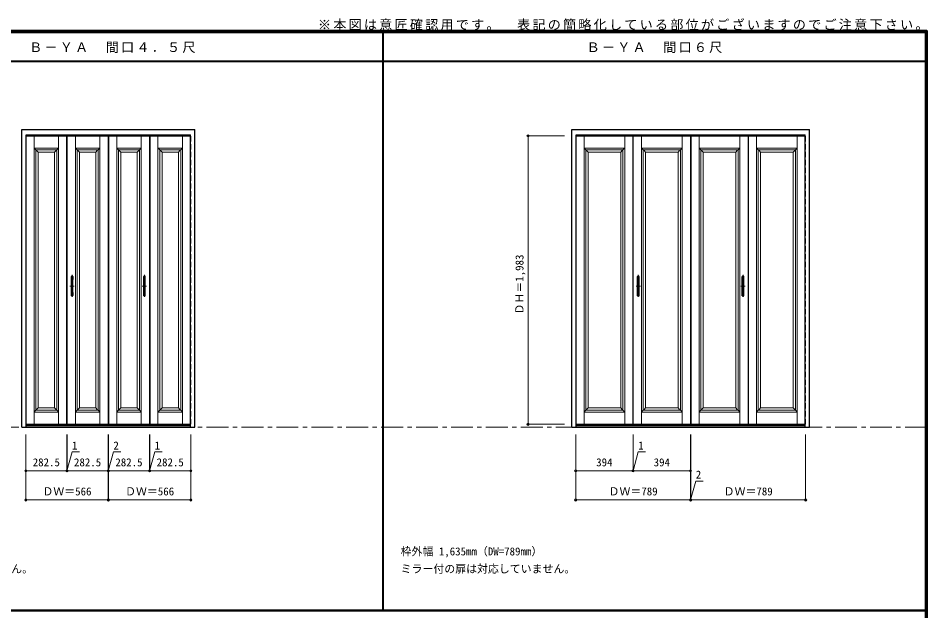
# Model space of a CAD drawing. Units: millimetres, scale not verified. Extents: x -6000 to 5700, y -4307 to 4260.
# Drawn here: x -546 to 5700, y 186 to 4260 of the extents above; entities that cross this region are included whole.
import ezdxf
from ezdxf.enums import TextEntityAlignment as Align

# ---------------------------------------------------------------- set-up
doc = ezdxf.new("R2010")
doc.units = ezdxf.units.MM
doc.header["$LTSCALE"] = 30
doc.header["$PDMODE"] = 32
doc.header["$PDSIZE"] = 15
doc.linetypes.add('CHAIN1', pattern=[8, 5, -1, 1, -1])
doc.linetypes.add('DASHED1', pattern=[1.8, 1.2, -0.6])
for name, color, linetype, lineweight in [('0-1_通り芯', 4, 'CHAIN1', 9), ('0-2_扉', 3, 'Continuous', 25), ('0-3_仕上げ', 7, 'Continuous', 18), ('0-4_枠', 3, 'Continuous', 25), ('0-7_取手', 7, 'Continuous', 18), ('0-B_寸法', 7, 'Continuous', 9), ('F-1_枠', 6, 'Continuous', 40)]:
    doc.layers.add(name, color=color, linetype=linetype, lineweight=lineweight)
doc.layers.add('0-A_文字', color=7, linetype='Continuous')
doc.styles.add('ＭＳ ゴシック', font='')
doc.styles.get('ＭＳ ゴシック').set_extended_font_data('MS Gothic')

msp = doc.modelspace()

# ---------------------------------------------------------------- linework, layer by layer
at = {"layer": '0-1_通り芯'}
for p, q in [((-174.5, 2495.5), (-174.5, 2341.5)), ((322.5, 2495.5), (322.5, 2341.5)), ((3716.67, 2495.5), (3716.67, 2341.5)), ((4436.67, 2495.5), (4436.67, 2341.5)), ((-159.5, 2418.5), (-189.5, 2418.5)), ((337.5, 2418.5), (307.5, 2418.5)), ((3731.67, 2418.5), (3701.67, 2418.5)), ((4451.67, 2418.5), (4421.67, 2418.5))]:
    msp.add_line(p, q, dxfattribs=at)
at = {"layer": '0-1_通り芯', "color": 7, "lineweight": 18}
msp.add_line((-5490, 1448), (5700, 1448), dxfattribs=at)
at = {"layer": '0-2_扉', "color": 4, "linetype": 'DASHED1', "lineweight": 9}
for p, q in [((-493, 1468.5), (-493, 3451.5)), ((-490.5, 3451.5), (-493, 3451.5)), ((638.5, 3451.5), (641, 3451.5)), ((641, 1468.5), (641, 3451.5)), ((3286.67, 1468.5), (3286.67, 3451.5)), ((3289.17, 3451.5), (3286.67, 3451.5)), ((4864.17, 3451.5), (4866.67, 3451.5)), ((4866.67, 1468.5), (4866.67, 3451.5)), ((-490.5, 1468.5), (-493, 1468.5)), ((638.5, 1468.5), (641, 1468.5)), ((3289.17, 1468.5), (3286.67, 1468.5)), ((4864.17, 1468.5), (4866.67, 1468.5))]:
    msp.add_line(p, q, dxfattribs=at)
at = {"layer": '0-2_扉'}
for p, q in [((-490.5, 3451.5), (-210.5, 3451.5)), ((-210.5, 1468.5), (-210.5, 3451.5)), ((73, 3451.5), (73, 1468.5)), ((75, 3451.5), (357.5, 3451.5)), ((75, 3451.5), (75, 1468.5)), ((357.5, 3451.5), (357.5, 1468.5)), ((358.5, 3451.5), (638.5, 3451.5)), ((358.5, 3451.5), (358.5, 1468.5)), ((3289.17, 3451.5), (3680.67, 3451.5)), ((3680.67, 1468.5), (3680.67, 3451.5)), ((3681.67, 3451.5), (4075.67, 3451.5)), ((3681.67, 1468.5), (3681.67, 3451.5)), ((4075.67, 3451.5), (4075.67, 1468.5)), ((4077.67, 3451.5), (4471.67, 3451.5)), ((4077.67, 3451.5), (4077.67, 1468.5)), ((4471.67, 3451.5), (4471.67, 1468.5)), ((4472.67, 3451.5), (4864.17, 3451.5)), ((4472.67, 3451.5), (4472.67, 1468.5)), ((-490.5, 1468.5), (-210.5, 1468.5)), ((-209.5, 1468.5), (73, 1468.5)), ((75, 1468.5), (357.5, 1468.5)), ((358.5, 1468.5), (638.5, 1468.5)), ((3289.17, 1468.5), (3680.67, 1468.5)), ((3681.67, 1468.5), (4075.67, 1468.5)), ((4077.67, 1468.5), (4471.67, 1468.5)), ((4472.67, 1468.5), (4864.17, 1468.5))]:
    msp.add_line(p, q, dxfattribs=at)
msp.add_lwpolyline([(-209.5, 1468.5), (-209.5, 3451.5), (73, 3451.5)], dxfattribs=at)
at = {"layer": '0-3_仕上げ'}
for p, q in [((-436, 1468.5), (-436, 3451.5)), ((-267.5, 1468.5), (-267.5, 3451.5)), ((-152.5, 1468.5), (-152.5, 3451.5)), ((16, 1468.5), (16, 3451.5)), ((132, 1468.5), (132, 3451.5)), ((300.5, 1468.5), (300.5, 3451.5)), ((415.5, 1468.5), (415.5, 3451.5)), ((584, 1468.5), (584, 3451.5)), ((3343.67, 1468.5), (3343.67, 3451.5)), ((3623.67, 1468.5), (3623.67, 3451.5)), ((3738.67, 1468.5), (3738.67, 3451.5)), ((4018.67, 1468.5), (4018.67, 3451.5)), ((4134.67, 1468.5), (4134.67, 3451.5)), ((4414.67, 1468.5), (4414.67, 3451.5)), ((4529.67, 1468.5), (4529.67, 3451.5)), ((4809.67, 1468.5), (4809.67, 3451.5)), ((-424, 3355.5), (-436, 3367.5)), ((-436, 3367.5), (-267.5, 3367.5)), ((-424, 3355.5), (-279.5, 3355.5)), ((-424, 1564.5), (-424, 3355.5)), ((-408, 3339.5), (-418.47, 3349.96)), ((-408, 1580.5), (-408, 3339.5)), ((-267.5, 3367.5), (-279.5, 3355.5)), ((-279.5, 1564.5), (-279.5, 3355.5)), ((-140.5, 3355.5), (-152.5, 3367.5)), ((-152.5, 3367.5), (16, 3367.5)), ((-140.5, 3355.5), (4, 3355.5)), ((-140.5, 1564.5), (-140.5, 3355.5)), ((-124.5, 3339.5), (-134.97, 3349.96)), ((-124.5, 1580.5), (-124.5, 3339.5)), ((16, 3367.5), (4, 3355.5)), ((4, 1564.5), (4, 3355.5)), ((144, 3355.5), (132, 3367.5)), ((132, 3367.5), (300.5, 3367.5)), ((144, 3355.5), (288.5, 3355.5)), ((144, 1564.5), (144, 3355.5)), ((160, 3339.5), (149.53, 3349.96)), ((160, 1580.5), (160, 3339.5)), ((300.5, 3367.5), (288.5, 3355.5)), ((288.5, 1564.5), (288.5, 3355.5)), ((427.5, 3355.5), (415.5, 3367.5)), ((415.5, 3367.5), (584, 3367.5)), ((427.5, 3355.5), (572, 3355.5)), ((427.5, 1564.5), (427.5, 3355.5)), ((443.5, 3339.5), (433.03, 3349.96)), ((443.5, 1580.5), (443.5, 3339.5)), ((584, 3367.5), (572, 3355.5)), ((572, 1564.5), (572, 3355.5)), ((3355.67, 3355.5), (3611.67, 3355.5)), ((3355.67, 1564.5), (3355.67, 3355.5)), ((3371.67, 3339.5), (3361.2, 3349.96)), ((3371.67, 1580.5), (3371.67, 3339.5)), ((3623.67, 3367.5), (3611.67, 3355.5)), ((3611.67, 1564.5), (3611.67, 3355.5)), ((3750.67, 3355.5), (4006.67, 3355.5)), ((3750.67, 1564.5), (3750.67, 3355.5)), ((3766.67, 3339.5), (3756.2, 3349.96)), ((3766.67, 1580.5), (3766.67, 3339.5)), ((4018.67, 3367.5), (4006.67, 3355.5)), ((4006.67, 1564.5), (4006.67, 3355.5)), ((4146.67, 3355.5), (4402.67, 3355.5)), ((4146.67, 1564.5), (4146.67, 3355.5)), ((4162.67, 3339.5), (4152.2, 3349.96)), ((4162.67, 1580.5), (4162.67, 3339.5)), ((4414.67, 3367.5), (4402.67, 3355.5)), ((4402.67, 1564.5), (4402.67, 3355.5)), ((4541.67, 3355.5), (4797.67, 3355.5)), ((4541.67, 1564.5), (4541.67, 3355.5)), ((4557.67, 3339.5), (4547.2, 3349.96)), ((4557.67, 1580.5), (4557.67, 3339.5)), ((4809.67, 3367.5), (4797.67, 3355.5)), ((4797.67, 1564.5), (4797.67, 3355.5)), ((-424, 1564.5), (-436, 1552.5)), ((-424, 1564.5), (-279.5, 1564.5)), ((-408, 1580.5), (-418.47, 1570.03)), ((-295.5, 1580.5), (-285.2, 1570.2)), ((-279.5, 1564.5), (-267.5, 1552.5)), ((-140.5, 1564.5), (-152.5, 1552.5)), ((-140.5, 1564.5), (4, 1564.5)), ((-124.5, 1580.5), (-134.97, 1570.03)), ((-12, 1580.5), (-1.7, 1570.2)), ((4, 1564.5), (16, 1552.5)), ((144, 1564.5), (132, 1552.5)), ((144, 1564.5), (288.5, 1564.5)), ((160, 1580.5), (149.53, 1570.03)), ((272.5, 1580.5), (282.8, 1570.2)), ((288.5, 1564.5), (300.5, 1552.5)), ((427.5, 1564.5), (415.5, 1552.5)), ((427.5, 1564.5), (572, 1564.5)), ((443.5, 1580.5), (433.03, 1570.03)), ((556, 1580.5), (566.3, 1570.2)), ((572, 1564.5), (584, 1552.5)), ((3355.67, 1564.5), (3611.67, 1564.5)), ((3371.67, 1580.5), (3361.2, 1570.03)), ((3595.67, 1580.5), (3605.97, 1570.2)), ((3611.67, 1564.5), (3623.67, 1552.5)), ((3750.67, 1564.5), (4006.67, 1564.5)), ((3766.67, 1580.5), (3756.2, 1570.03)), ((3990.67, 1580.5), (4000.97, 1570.2)), ((4006.67, 1564.5), (4018.67, 1552.5)), ((4146.67, 1564.5), (4402.67, 1564.5)), ((4162.67, 1580.5), (4152.2, 1570.03)), ((4386.67, 1580.5), (4396.97, 1570.2)), ((4402.67, 1564.5), (4414.67, 1552.5)), ((4541.67, 1564.5), (4797.67, 1564.5)), ((4557.67, 1580.5), (4547.2, 1570.03)), ((4781.67, 1580.5), (4791.97, 1570.2)), ((4797.67, 1564.5), (4809.67, 1552.5)), ((-436, 1552.5), (-267.5, 1552.5)), ((-152.5, 1552.5), (16, 1552.5)), ((132, 1552.5), (300.5, 1552.5)), ((415.5, 1552.5), (584, 1552.5))]:
    msp.add_line(p, q, dxfattribs=at)
for points in [[(-408, 3339.5), (-295.5, 3339.5), (-285.2, 3349.8)], [(-408, 1580.5), (-295.5, 1580.5), (-295.5, 3339.5)], [(-124.5, 3339.5), (-12, 3339.5), (-1.7, 3349.8)], [(-124.5, 1580.5), (-12, 1580.5), (-12, 3339.5)], [(160, 3339.5), (272.5, 3339.5), (282.8, 3349.8)], [(160, 1580.5), (272.5, 1580.5), (272.5, 3339.5)], [(443.5, 3339.5), (556, 3339.5), (566.3, 3349.8)], [(443.5, 1580.5), (556, 1580.5), (556, 3339.5)], [(3355.67, 3355.5), (3343.67, 3367.5), (3623.67, 3367.5)], [(3371.67, 3339.5), (3595.67, 3339.5), (3605.97, 3349.8)], [(3371.67, 1580.5), (3595.67, 1580.5), (3595.67, 3339.5)], [(3750.67, 3355.5), (3738.67, 3367.5), (4018.67, 3367.5)], [(3766.67, 3339.5), (3990.67, 3339.5), (4000.97, 3349.8)], [(3766.67, 1580.5), (3990.67, 1580.5), (3990.67, 3339.5)], [(4146.67, 3355.5), (4134.67, 3367.5), (4414.67, 3367.5)], [(4162.67, 3339.5), (4386.67, 3339.5), (4396.97, 3349.8)], [(4162.67, 1580.5), (4386.67, 1580.5), (4386.67, 3339.5)], [(4541.67, 3355.5), (4529.67, 3367.5), (4809.67, 3367.5)], [(4557.67, 3339.5), (4781.67, 3339.5), (4791.97, 3349.8)], [(4557.67, 1580.5), (4781.67, 1580.5), (4781.67, 3339.5)], [(3355.67, 1564.5), (3343.67, 1552.5), (3623.67, 1552.5)], [(3750.67, 1564.5), (3738.67, 1552.5), (4018.67, 1552.5)], [(4146.67, 1564.5), (4134.67, 1552.5), (4414.67, 1552.5)], [(4541.67, 1564.5), (4529.67, 1552.5), (4809.67, 1552.5)]]:
    msp.add_lwpolyline(points, dxfattribs=at)
at = {"layer": '0-4_枠'}
for p, q in [((-520.5, 3495), (668.5, 3495)), ((-520.5, 1448), (-520.5, 3495)), ((-490.5, 3459), (638.5, 3459)), ((-490.5, 1448), (-490.5, 3459)), ((638.5, 1448), (638.5, 3459)), ((668.5, 1448), (668.5, 3495)), ((3259.17, 1448), (3259.17, 3495)), ((3259.17, 3495), (4894.17, 3495)), ((3289.17, 1448), (3289.17, 3459)), ((3289.17, 3459), (4864.17, 3459)), ((4864.17, 1448), (4864.17, 3459)), ((4894.17, 1448), (4894.17, 3495)), ((-520.5, 1448), (668.5, 1448)), ((-490.5, 1460), (638.5, 1460)), ((3259.17, 1448), (4894.17, 1448)), ((3289.17, 1460), (4864.17, 1460))]:
    msp.add_line(p, q, dxfattribs=at)
at = {"layer": '0-7_取手'}
for p, q in [((-180.5, 2464.5), (-180.5, 2482.5)), ((-168.5, 2464.5), (-168.5, 2482.5)), ((316.5, 2464.5), (316.5, 2482.5)), ((328.5, 2464.5), (328.5, 2482.5)), ((3710.67, 2464.5), (3710.67, 2482.5)), ((3722.67, 2464.5), (3722.67, 2482.5)), ((4430.67, 2464.5), (4430.67, 2482.5)), ((4442.67, 2464.5), (4442.67, 2482.5)), ((-180.5, 2354.5), (-180.5, 2372.5)), ((-168.5, 2354.5), (-168.5, 2372.5)), ((316.5, 2354.5), (316.5, 2372.5)), ((328.5, 2354.5), (328.5, 2372.5)), ((3710.67, 2354.5), (3710.67, 2372.5)), ((3722.67, 2354.5), (3722.67, 2372.5)), ((4430.67, 2354.5), (4430.67, 2372.5)), ((4442.67, 2354.5), (4442.67, 2372.5))]:
    msp.add_line(p, q, dxfattribs=at)
at = {"layer": '0-7_取手', "color": 3, "lineweight": 25}
for p, q in [((-179.5, 2352.5), (-179.5, 2484.5)), ((-170.5, 2485.5), (-178.5, 2485.5)), ((-169.5, 2352.5), (-169.5, 2484.5)), ((317.5, 2352.5), (317.5, 2484.5)), ((326.5, 2485.5), (318.5, 2485.5)), ((327.5, 2352.5), (327.5, 2484.5)), ((3711.67, 2352.5), (3711.67, 2484.5)), ((3720.67, 2485.5), (3712.67, 2485.5)), ((3721.67, 2352.5), (3721.67, 2484.5)), ((4431.67, 2352.5), (4431.67, 2484.5)), ((4440.67, 2485.5), (4432.67, 2485.5)), ((4441.67, 2352.5), (4441.67, 2484.5)), ((-178.5, 2351.5), (-170.5, 2351.5)), ((318.5, 2351.5), (326.5, 2351.5)), ((3712.67, 2351.5), (3720.67, 2351.5)), ((4432.67, 2351.5), (4440.67, 2351.5))]:
    msp.add_line(p, q, dxfattribs=at)
at = {"layer": '0-7_取手'}
for centre, start, end in [((-179.5, 2482.5), 90, 180), ((-179.5, 2464.5), 180, 270), ((-169.5, 2482.5), 0, 90), ((-169.5, 2464.5), 270, 0), ((317.5, 2482.5), 90, 180), ((317.5, 2464.5), 180, 270), ((327.5, 2482.5), 0, 90), ((327.5, 2464.5), 270, 0), ((3711.67, 2482.5), 90, 180), ((3711.67, 2464.5), 180, 270), ((3721.67, 2482.5), 0, 90), ((3721.67, 2464.5), 270, 0), ((4431.67, 2482.5), 90, 180), ((4431.67, 2464.5), 180, 270), ((4441.67, 2482.5), 0, 90), ((4441.67, 2464.5), 270, 0), ((-179.5, 2372.5), 90, 180), ((-169.5, 2372.5), 0, 90), ((317.5, 2372.5), 90, 180), ((327.5, 2372.5), 0, 90), ((3711.67, 2372.5), 90, 180), ((3721.67, 2372.5), 0, 90), ((4431.67, 2372.5), 90, 180), ((4441.67, 2372.5), 0, 90), ((-179.5, 2354.5), 180, 270), ((-169.5, 2354.5), 270, 0), ((317.5, 2354.5), 180, 270), ((327.5, 2354.5), 270, 0), ((3711.67, 2354.5), 180, 270), ((3721.67, 2354.5), 270, 0), ((4431.67, 2354.5), 180, 270), ((4441.67, 2354.5), 270, 0)]:
    msp.add_arc(centre, 1, start, end, dxfattribs=at)
at = {"layer": '0-7_取手', "color": 3, "lineweight": 25}
for centre, start, end in [((-178.5, 2484.5), 90, 180), ((-170.5, 2484.5), 0, 90), ((318.5, 2484.5), 90, 180), ((326.5, 2484.5), 0, 90), ((3712.67, 2484.5), 90, 180), ((3720.67, 2484.5), 0, 90), ((4432.67, 2484.5), 90, 180), ((4440.67, 2484.5), 0, 90), ((-178.5, 2352.5), 180, 270), ((-170.5, 2352.5), 270, 0), ((318.5, 2352.5), 180, 270), ((326.5, 2352.5), 270, 0), ((3712.67, 2352.5), 180, 270), ((3720.67, 2352.5), 270, 0), ((4432.67, 2352.5), 180, 270), ((4440.67, 2352.5), 270, 0)]:
    msp.add_arc(centre, 1, start, end, dxfattribs=at)
at = {"layer": '0-B_寸法', "color": 4}
for p, q in [((2959.17, 3451.5), (2959.17, 1468.5)), ((2959.17, 3451.5), (3209.17, 3451.5)), ((2959.17, 1468.5), (3209.17, 1468.5)), ((-493, 948), (-493, 1398)), ((-210.5, 1148), (-210.5, 1398)), ((73, 948), (73, 1398)), ((75, 948), (75, 1398)), ((357.5, 1148), (357.5, 1398)), ((641, 948), (641, 1398)), ((3286.67, 948), (3286.67, 1398)), ((4075.67, 948), (4075.67, 1398)), ((74, 1148), (108.95, 1278.43)), ((108.95, 1278.43), (159.73, 1278.43)), ((-493, 1148), (-210.5, 1148)), ((-209.5, 1148), (73, 1148)), ((73, 1148), (75, 1148)), ((75, 1148), (357.5, 1148)), ((358.5, 1148), (641, 1148)), ((3681.67, 1148), (4075.67, 1148)), ((-493, 948), (73, 948)), ((75, 948), (641, 948)), ((3286.67, 948), (4075.67, 948))]:
    msp.add_line(p, q, dxfattribs=at)
for points in [[(-210.5, 1148), (-209.5, 1148), (-209.5, 1398)], [(357.5, 1148), (358.5, 1148), (358.5, 1398)], [(3286.67, 1148), (3680.67, 1148), (3680.67, 1398)], [(3680.67, 1148), (3681.67, 1148), (3681.67, 1398)], [(4075.67, 948), (4077.67, 948), (4077.67, 1398)], [(4077.67, 948), (4866.67, 948), (4866.67, 1398)], [(-210, 1148), (-175.05, 1278.43), (-124.27, 1278.43)], [(358, 1148), (392.95, 1278.43), (443.73, 1278.43)], [(3681.17, 1148), (3716.11, 1278.43), (3766.9, 1278.43)], [(4076.67, 948), (4111.61, 1078.43), (4162.4, 1078.43)]]:
    msp.add_lwpolyline(points, dxfattribs=at)
at = {"layer": '0-B_寸法'}
for p in [(2959.17, 3451.5), (2959.17, 1468.5), (-493, 1148), (-210.5, 1148), (-209.5, 1148), (73, 1148), (75, 1148), (357.5, 1148), (358.5, 1148), (641, 1148), (3286.67, 1148), (3680.67, 1148), (3681.67, 1148), (4075.67, 1148), (-493, 948), (73, 948), (75, 948), (641, 948), (3286.67, 948), (4075.67, 948), (4077.67, 948), (4866.67, 948)]:
    msp.add_point(p, dxfattribs=at)
at = {"layer": 'F-1_枠'}
for p, q in [((-6000, 4175), (5700, 4175)), ((-6000, 4170), (5700, 4170)), ((-6000, 4165), (5700, 4165)), ((1963.33, 190.5), (1963.33, 4175)), ((5690, 4175), (5690, -4205)), ((5695, 4175), (5695, -4205)), ((5700, 4175), (5700, -4205)), ((-6000, 3965), (5700, 3965)), ((-6000, 190.5), (5700, 190.5)), ((-6000, 187.5), (5700, 187.5))]:
    msp.add_line(p, q, dxfattribs=at)

# ---------------------------------------------------------------- texts
at = {"layer": '0-A_文字', "style": 'ＭＳ ゴシック'}
for s, p in [('枠外幅 1,635mm（DW=789mm）', (2083.33, 550.5)), ('ミラー付の扉は対応していません。', (-1643.33, 430.5)), ('ミラー付の扉は対応していません。', (2083.33, 430.5))]:
    msp.add_text(s, height=54.99, dxfattribs=at).set_placement(p, align=Align.BOTTOM_LEFT)
at = {"layer": '0-A_文字', "char_height": 65.98, "attachment_point": 7, "style": 'ＭＳ ゴシック'}
for s, insert in [('\\T1.17;※本図は意匠確認用です。\u3000表記の簡略化している部位がございますのでご注意下さい。', (1515, 4175)), ('\\T1.17;Ｂ－ＹＡ\u3000間口４．５尺', (-470, 4020)), ('\\T1.17;Ｂ－ＹＡ\u3000間口６尺', (3361.67, 4020))]:
    msp.add_mtext(s, dxfattribs=dict(at, insert=insert))
at = {"layer": '0-B_寸法', "style": 'ＭＳ ゴシック'}
msp.add_text('ＤＨ＝1,983', height=54.99, rotation=90, dxfattribs=at).set_placement((2944.17, 2223.25), align=Align.BOTTOM_LEFT)
for s, p in [('1', (-175.05, 1278.43)), ('2', (108.95, 1278.43)), ('1', (392.95, 1278.43)), ('1', (3716.11, 1278.43)), ('282.5', (-445.5, 1163)), ('282.5', (-162, 1163)), ('282.5', (122.5, 1163)), ('282.5', (406, 1163)), ('394', (3427.42, 1163)), ('394', (3822.42, 1163)), ('2', (4111.61, 1078.43)), ('ＤＷ＝566', (-378.75, 963)), ('ＤＷ＝566', (189.25, 963)), ('ＤＷ＝789', (3512.42, 963)), ('ＤＷ＝789', (4303.42, 963))]:
    msp.add_text(s, height=54.99, dxfattribs=at).set_placement(p, align=Align.BOTTOM_LEFT)

doc.saveas('drawing.dxf')
